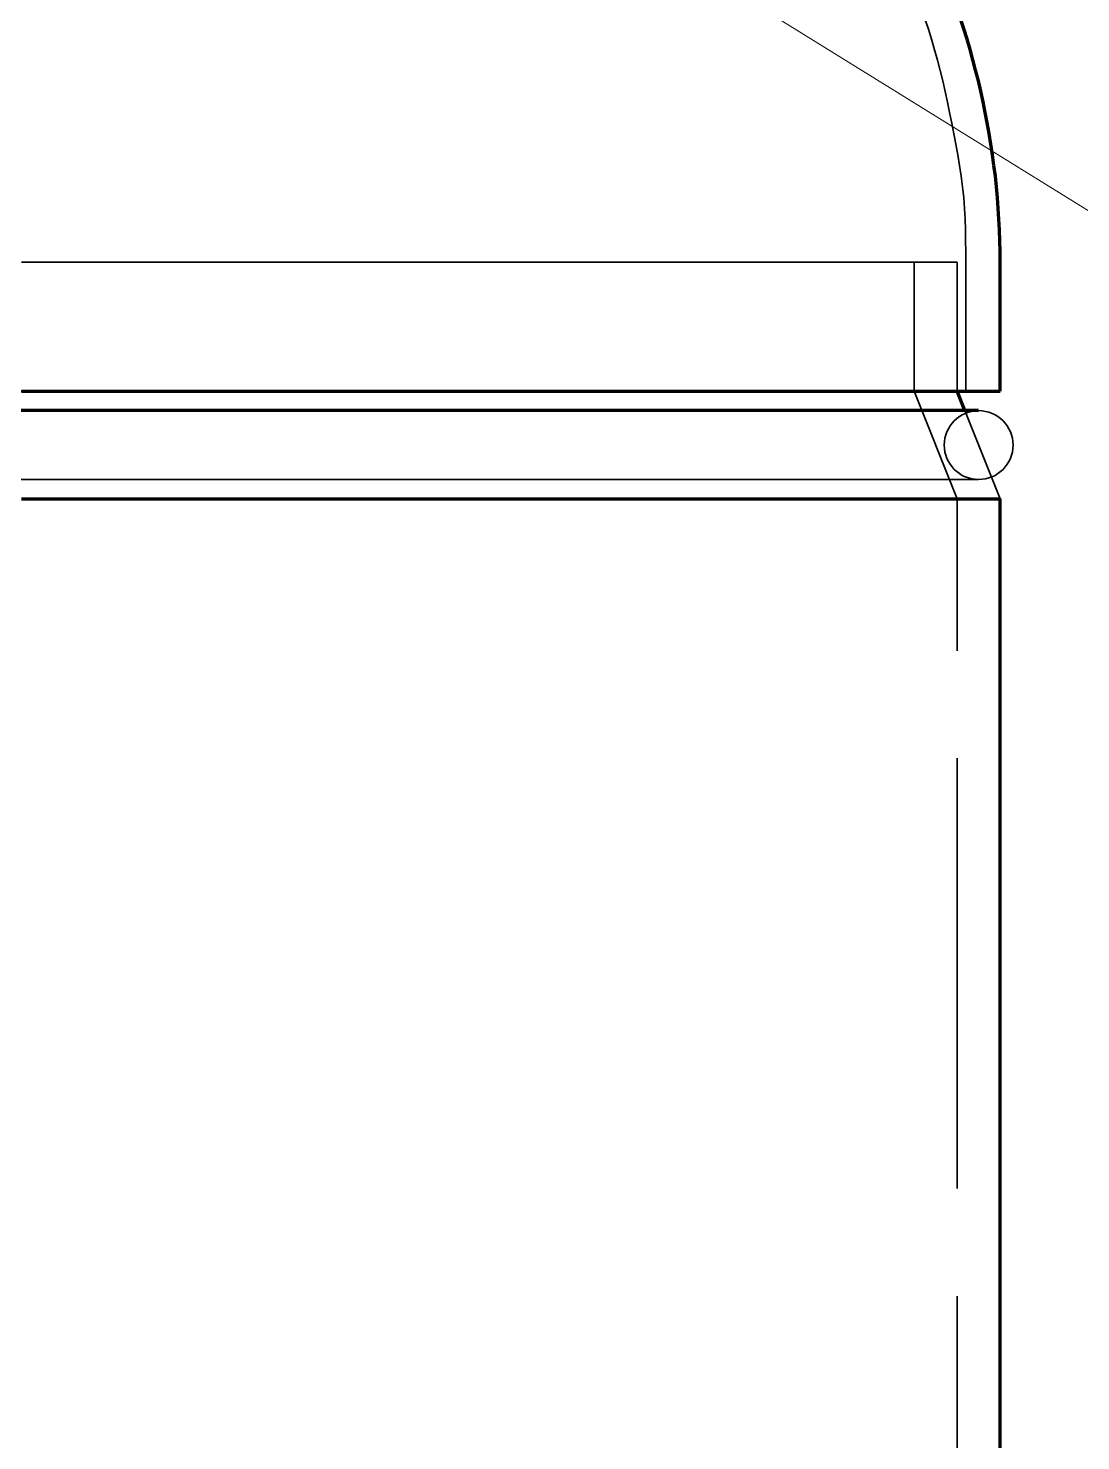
# Model space of a CAD drawing. Header units: millimetres. Extents: x 0 to 2208, y 0 to 420.
# Drawn here: x 113.95 to 123.73, y 208.63 to 221.77 of the extents above; entities that cross this region are included whole.
import ezdxf

# ---------------------------------------------------------------- set-up
doc = ezdxf.new("R2010")
doc.units = ezdxf.units.MM
doc.linetypes.add('IRAM-E-TRAZOS', pattern=[5, 4, -1])
for name, color, linetype, lineweight in [('01-VISIBLE', 7, 'CONTINUOUS', 70), ('02-OCULTA', 4, 'IRAM-E-TRAZOS', 35), ('08-FINA', 5, 'CONTINUOUS', 18)]:
    doc.layers.add(name, color=color, linetype=linetype, lineweight=lineweight)

msp = doc.modelspace()

# ---------------------------------------------------------------- linework, layer by layer
at = {"layer": '01-VISIBLE'}
for p, q in [((122.983, 218.391), (122.983, 219.591)), ((122.655, 218.211), (122.583, 218.391)), ((122.983, 197.549), (122.983, 217.391))]:
    msp.add_line(p, q, dxfattribs=at)
for points in [[(122.983, 219.591), (122.982, 219.691), (122.98, 219.791), (122.977, 219.891), (122.972, 219.991), (122.965, 220.091), (122.957, 220.191), (122.948, 220.291), (122.938, 220.39), (122.925, 220.49), (122.912, 220.589), (122.897, 220.688), (122.881, 220.787), (122.863, 220.886), (122.844, 220.984), (122.824, 221.082), (122.803, 221.18), (122.78, 221.277), (122.755, 221.375), (122.73, 221.471), (122.703, 221.568), (122.675, 221.664), (122.645, 221.76), (122.615, 221.855)], [(113.883, 218.391), (113.983, 218.391), (114.083, 218.391), (114.183, 218.391), (114.283, 218.391), (114.383, 218.391), (114.483, 218.391), (114.583, 218.391), (114.683, 218.391), (114.783, 218.391), (114.883, 218.391), (114.983, 218.391), (115.083, 218.391), (115.183, 218.391), (115.283, 218.391), (115.383, 218.391), (115.483, 218.391), (115.583, 218.391), (115.683, 218.391), (115.783, 218.391), (115.883, 218.391), (115.983, 218.391), (116.083, 218.391), (116.183, 218.391), (116.283, 218.391), (116.383, 218.391), (116.483, 218.391), (116.583, 218.391), (116.683, 218.391), (116.783, 218.391), (116.883, 218.391), (116.983, 218.391), (117.083, 218.391), (117.183, 218.391), (117.283, 218.391), (117.383, 218.391), (117.483, 218.391), (117.583, 218.391), (117.683, 218.391), (117.783, 218.391), (117.883, 218.391), (117.983, 218.391), (118.083, 218.391), (118.183, 218.391), (118.283, 218.391), (118.383, 218.391), (118.483, 218.391), (118.583, 218.391), (118.683, 218.391), (118.783, 218.391), (118.883, 218.391), (118.983, 218.391), (119.083, 218.391), (119.183, 218.391), (119.283, 218.391), (119.383, 218.391), (119.483, 218.391), (119.583, 218.391), (119.683, 218.391), (119.783, 218.391), (119.883, 218.391), (119.983, 218.391), (120.083, 218.391), (120.183, 218.391), (120.283, 218.391), (120.383, 218.391), (120.483, 218.391), (120.583, 218.391), (120.683, 218.391), (120.783, 218.391), (120.883, 218.391), (120.983, 218.391), (121.083, 218.391), (121.183, 218.391), (121.283, 218.391), (121.383, 218.391), (121.483, 218.391), (121.583, 218.391), (121.683, 218.391), (121.783, 218.391), (121.883, 218.391), (121.983, 218.391), (122.083, 218.391), (122.183, 218.391), (122.283, 218.391), (122.383, 218.391), (122.483, 218.391), (122.583, 218.391), (122.683, 218.391), (122.783, 218.391), (122.883, 218.391), (122.983, 218.391)], [(122.783, 218.211), (122.683, 218.211), (122.582, 218.211), (122.482, 218.211), (122.382, 218.211), (122.282, 218.211), (122.181, 218.211), (122.081, 218.211), (121.981, 218.211), (121.881, 218.211), (121.78, 218.211), (121.68, 218.211), (121.58, 218.211), (121.479, 218.211), (121.379, 218.211), (121.279, 218.211), (121.179, 218.211), (121.078, 218.211), (120.978, 218.211), (120.878, 218.211), (120.777, 218.211), (120.677, 218.211), (120.577, 218.211), (120.477, 218.211), (120.376, 218.211), (120.276, 218.211), (120.176, 218.211), (120.075, 218.211), (119.975, 218.211), (119.875, 218.211), (119.775, 218.211), (119.674, 218.211), (119.574, 218.211), (119.474, 218.211), (119.374, 218.211), (119.273, 218.211), (119.173, 218.211), (119.073, 218.211), (118.972, 218.211), (118.872, 218.211), (118.772, 218.211), (118.672, 218.211), (118.571, 218.211), (118.471, 218.211), (118.371, 218.211), (118.27, 218.211), (118.17, 218.211), (118.07, 218.211), (117.97, 218.211), (117.869, 218.211), (117.769, 218.211), (117.669, 218.211), (117.568, 218.211), (117.468, 218.211), (117.368, 218.211), (117.268, 218.211), (117.167, 218.211), (117.067, 218.211), (116.967, 218.211), (116.867, 218.211), (116.766, 218.211), (116.666, 218.211), (116.566, 218.211), (116.465, 218.211), (116.365, 218.211), (116.265, 218.211), (116.165, 218.211), (116.064, 218.211), (115.964, 218.211), (115.864, 218.211), (115.763, 218.211), (115.663, 218.211), (115.563, 218.211), (115.463, 218.211), (115.362, 218.211), (115.262, 218.211), (115.162, 218.211), (115.061, 218.211), (114.961, 218.211), (114.861, 218.211), (114.761, 218.211), (114.66, 218.211), (114.56, 218.211), (114.46, 218.211), (114.36, 218.211), (114.259, 218.211), (114.159, 218.211), (114.059, 218.211), (113.958, 218.211), (113.858, 218.211)], [(122.783, 218.211), (122.762, 218.211), (122.74, 218.211), (122.719, 218.211), (122.698, 218.211), (122.676, 218.211), (122.655, 218.211)], [(113.883, 217.391), (113.983, 217.391), (114.083, 217.391), (114.183, 217.391), (114.283, 217.391), (114.383, 217.391), (114.483, 217.391), (114.583, 217.391), (114.683, 217.391), (114.783, 217.391), (114.883, 217.391), (114.983, 217.391), (115.083, 217.391), (115.183, 217.391), (115.283, 217.391), (115.383, 217.391), (115.483, 217.391), (115.583, 217.391), (115.683, 217.391), (115.783, 217.391), (115.883, 217.391), (115.983, 217.391), (116.083, 217.391), (116.183, 217.391), (116.283, 217.391), (116.383, 217.391), (116.483, 217.391), (116.583, 217.391), (116.683, 217.391), (116.783, 217.391), (116.883, 217.391), (116.983, 217.391), (117.083, 217.391), (117.183, 217.391), (117.283, 217.391), (117.383, 217.391), (117.483, 217.391), (117.583, 217.391), (117.683, 217.391), (117.783, 217.391), (117.883, 217.391), (117.983, 217.391), (118.083, 217.391), (118.183, 217.391), (118.283, 217.391), (118.383, 217.391), (118.483, 217.391), (118.583, 217.391), (118.683, 217.391), (118.783, 217.391), (118.883, 217.391), (118.983, 217.391), (119.083, 217.391), (119.183, 217.391), (119.283, 217.391), (119.383, 217.391), (119.483, 217.391), (119.583, 217.391), (119.683, 217.391), (119.783, 217.391), (119.883, 217.391), (119.983, 217.391), (120.083, 217.391), (120.183, 217.391), (120.283, 217.391), (120.383, 217.391), (120.483, 217.391), (120.583, 217.391), (120.683, 217.391), (120.783, 217.391), (120.883, 217.391), (120.983, 217.391), (121.083, 217.391), (121.183, 217.391), (121.283, 217.391), (121.383, 217.391), (121.483, 217.391), (121.583, 217.391), (121.683, 217.391), (121.783, 217.391), (121.883, 217.391), (121.983, 217.391), (122.083, 217.391), (122.183, 217.391), (122.283, 217.391), (122.383, 217.391), (122.483, 217.391), (122.583, 217.391), (122.683, 217.391), (122.783, 217.391), (122.883, 217.391), (122.983, 217.391)]]:
    msp.add_lwpolyline(points, dxfattribs=at)
at = {"layer": '02-OCULTA'}
for p, q in [((122.183, 218.391), (122.183, 219.591)), ((122.583, 218.391), (122.583, 219.591)), ((122.663, 219.591), (122.663, 218.391)), ((122.183, 218.391), (122.583, 217.391)), ((122.983, 217.391), (122.655, 218.211)), ((122.583, 120.979), (122.583, 217.391))]:
    msp.add_line(p, q, dxfattribs=at)
for points in [[(122.283, 221.853), (122.315, 221.758), (122.345, 221.663), (122.373, 221.566), (122.4, 221.47), (122.425, 221.373), (122.449, 221.276), (122.471, 221.178), (122.493, 221.08), (122.513, 220.982), (122.533, 220.884), (122.552, 220.785), (122.57, 220.687), (122.588, 220.588), (122.605, 220.489), (122.621, 220.39), (122.634, 220.291), (122.644, 220.191), (122.652, 220.091), (122.657, 219.991), (122.66, 219.891), (122.662, 219.791), (122.663, 219.691), (122.663, 219.591)], [(122.583, 219.591), (122.483, 219.591), (122.383, 219.591), (122.283, 219.591), (122.183, 219.591), (122.083, 219.591), (121.983, 219.591), (121.883, 219.591), (121.783, 219.591), (121.683, 219.591), (121.583, 219.591), (121.483, 219.591), (121.383, 219.591), (121.283, 219.591), (121.183, 219.591), (121.083, 219.591), (120.983, 219.591), (120.883, 219.591), (120.783, 219.591), (120.683, 219.591), (120.583, 219.591), (120.483, 219.591), (120.383, 219.591), (120.283, 219.591), (120.183, 219.591), (120.083, 219.591), (119.983, 219.591), (119.883, 219.591), (119.783, 219.591), (119.683, 219.591), (119.583, 219.591), (119.483, 219.591), (119.383, 219.591), (119.283, 219.591), (119.183, 219.591), (119.083, 219.591), (118.983, 219.591), (118.883, 219.591), (118.783, 219.591), (118.683, 219.591), (118.583, 219.591), (118.483, 219.591), (118.383, 219.591), (118.283, 219.591), (118.183, 219.591), (118.083, 219.591), (117.983, 219.591), (117.883, 219.591), (117.783, 219.591), (117.683, 219.591), (117.583, 219.591), (117.483, 219.591), (117.383, 219.591), (117.283, 219.591), (117.183, 219.591), (117.083, 219.591), (116.983, 219.591), (116.883, 219.591), (116.783, 219.591), (116.683, 219.591), (116.583, 219.591), (116.483, 219.591), (116.383, 219.591), (116.283, 219.591), (116.183, 219.591), (116.083, 219.591), (115.983, 219.591), (115.883, 219.591), (115.783, 219.591), (115.683, 219.591), (115.583, 219.591), (115.483, 219.591), (115.383, 219.591), (115.283, 219.591), (115.183, 219.591), (115.083, 219.591), (114.983, 219.591), (114.883, 219.591), (114.783, 219.591), (114.683, 219.591), (114.583, 219.591), (114.483, 219.591), (114.383, 219.591), (114.283, 219.591), (114.183, 219.591), (114.083, 219.591), (113.983, 219.591), (113.883, 219.591)], [(113.883, 219.591), (113.983, 219.591), (114.083, 219.591), (114.183, 219.591), (114.283, 219.591), (114.383, 219.591), (114.483, 219.591), (114.583, 219.591), (114.683, 219.591), (114.783, 219.591), (114.883, 219.591), (114.983, 219.591), (115.083, 219.591), (115.183, 219.591), (115.283, 219.591), (115.383, 219.591), (115.483, 219.591), (115.583, 219.591), (115.683, 219.591), (115.783, 219.591), (115.883, 219.591), (115.983, 219.591), (116.083, 219.591), (116.183, 219.591), (116.283, 219.591), (116.383, 219.591), (116.483, 219.591), (116.583, 219.591), (116.683, 219.591), (116.783, 219.591), (116.883, 219.591), (116.983, 219.591), (117.083, 219.591), (117.183, 219.591), (117.283, 219.591), (117.383, 219.591), (117.483, 219.591), (117.583, 219.591), (117.683, 219.591), (117.783, 219.591), (117.883, 219.591), (117.983, 219.591), (118.083, 219.591), (118.183, 219.591), (118.283, 219.591), (118.383, 219.591), (118.483, 219.591), (118.583, 219.591), (118.683, 219.591), (118.783, 219.591), (118.883, 219.591), (118.983, 219.591), (119.083, 219.591), (119.183, 219.591), (119.283, 219.591), (119.383, 219.591), (119.483, 219.591), (119.583, 219.591), (119.683, 219.591), (119.783, 219.591), (119.883, 219.591), (119.983, 219.591), (120.083, 219.591), (120.183, 219.591), (120.283, 219.591), (120.383, 219.591), (120.483, 219.591), (120.583, 219.591), (120.683, 219.591), (120.783, 219.591), (120.883, 219.591), (120.983, 219.591), (121.083, 219.591), (121.183, 219.591), (121.283, 219.591), (121.383, 219.591), (121.483, 219.591), (121.583, 219.591), (121.683, 219.591), (121.783, 219.591), (121.883, 219.591), (121.983, 219.591), (122.083, 219.591), (122.183, 219.591), (122.283, 219.591), (122.383, 219.591), (122.483, 219.591), (122.583, 219.591)], [(122.183, 219.591), (122.083, 219.591), (121.983, 219.591), (121.883, 219.591), (121.783, 219.591), (121.683, 219.591), (121.583, 219.591), (121.483, 219.591), (121.383, 219.591), (121.283, 219.591), (121.183, 219.591), (121.083, 219.591), (120.983, 219.591), (120.883, 219.591), (120.783, 219.591), (120.683, 219.591), (120.583, 219.591), (120.483, 219.591), (120.383, 219.591), (120.283, 219.591), (120.183, 219.591), (120.083, 219.591), (119.983, 219.591), (119.883, 219.591), (119.783, 219.591), (119.683, 219.591), (119.583, 219.591), (119.483, 219.591), (119.383, 219.591), (119.283, 219.591), (119.183, 219.591), (119.083, 219.591), (118.983, 219.591), (118.883, 219.591), (118.783, 219.591), (118.683, 219.591), (118.583, 219.591), (118.483, 219.591), (118.383, 219.591), (118.283, 219.591), (118.183, 219.591), (118.083, 219.591), (117.983, 219.591), (117.883, 219.591), (117.783, 219.591), (117.683, 219.591), (117.583, 219.591), (117.483, 219.591), (117.383, 219.591), (117.283, 219.591), (117.183, 219.591), (117.083, 219.591), (116.983, 219.591), (116.883, 219.591), (116.783, 219.591), (116.683, 219.591), (116.583, 219.591), (116.483, 219.591), (116.383, 219.591), (116.283, 219.591), (116.183, 219.591), (116.083, 219.591), (115.983, 219.591), (115.883, 219.591), (115.783, 219.591), (115.683, 219.591), (115.583, 219.591), (115.483, 219.591), (115.383, 219.591), (115.283, 219.591), (115.183, 219.591), (115.083, 219.591), (114.983, 219.591), (114.883, 219.591), (114.783, 219.591), (114.683, 219.591), (114.583, 219.591), (114.483, 219.591), (114.383, 219.591), (114.283, 219.591), (114.183, 219.591), (114.083, 219.591), (113.983, 219.591), (113.883, 219.591)], [(113.883, 219.591), (113.983, 219.591), (114.083, 219.591), (114.183, 219.591), (114.283, 219.591), (114.383, 219.591), (114.483, 219.591), (114.583, 219.591), (114.683, 219.591), (114.783, 219.591), (114.883, 219.591), (114.983, 219.591), (115.083, 219.591), (115.183, 219.591), (115.283, 219.591), (115.383, 219.591), (115.483, 219.591), (115.583, 219.591), (115.683, 219.591), (115.783, 219.591), (115.883, 219.591), (115.983, 219.591), (116.083, 219.591), (116.183, 219.591), (116.283, 219.591), (116.383, 219.591), (116.483, 219.591), (116.583, 219.591), (116.683, 219.591), (116.783, 219.591), (116.883, 219.591), (116.983, 219.591), (117.083, 219.591), (117.183, 219.591), (117.283, 219.591), (117.383, 219.591), (117.483, 219.591), (117.583, 219.591), (117.683, 219.591), (117.783, 219.591), (117.883, 219.591), (117.983, 219.591), (118.083, 219.591), (118.183, 219.591), (118.283, 219.591), (118.383, 219.591), (118.483, 219.591), (118.583, 219.591), (118.683, 219.591), (118.783, 219.591), (118.883, 219.591), (118.983, 219.591), (119.083, 219.591), (119.183, 219.591), (119.283, 219.591), (119.383, 219.591), (119.483, 219.591), (119.583, 219.591), (119.683, 219.591), (119.783, 219.591), (119.883, 219.591), (119.983, 219.591), (120.083, 219.591), (120.183, 219.591), (120.283, 219.591), (120.383, 219.591), (120.483, 219.591), (120.583, 219.591), (120.683, 219.591), (120.783, 219.591), (120.883, 219.591), (120.983, 219.591), (121.083, 219.591), (121.183, 219.591), (121.283, 219.591), (121.383, 219.591), (121.483, 219.591), (121.583, 219.591), (121.683, 219.591), (121.783, 219.591), (121.883, 219.591), (121.983, 219.591), (122.083, 219.591), (122.183, 219.591)], [(122.663, 218.391), (122.563, 218.391), (122.463, 218.391), (122.362, 218.391), (122.262, 218.391), (122.162, 218.391), (122.062, 218.391), (121.962, 218.391), (121.862, 218.391), (121.761, 218.391), (121.661, 218.391), (121.561, 218.391), (121.461, 218.391), (121.361, 218.391), (121.261, 218.391), (121.16, 218.391), (121.06, 218.391), (120.96, 218.391), (120.86, 218.391), (120.76, 218.391), (120.66, 218.391), (120.559, 218.391), (120.459, 218.391), (120.359, 218.391), (120.259, 218.391), (120.159, 218.391), (120.059, 218.391), (119.958, 218.391), (119.858, 218.391), (119.758, 218.391), (119.658, 218.391), (119.558, 218.391), (119.458, 218.391), (119.357, 218.391), (119.257, 218.391), (119.157, 218.391), (119.057, 218.391), (118.957, 218.391), (118.857, 218.391), (118.756, 218.391), (118.656, 218.391), (118.556, 218.391), (118.456, 218.391), (118.356, 218.391), (118.256, 218.391), (118.155, 218.391), (118.055, 218.391), (117.955, 218.391), (117.855, 218.391), (117.755, 218.391), (117.655, 218.391), (117.554, 218.391), (117.454, 218.391), (117.354, 218.391), (117.254, 218.391), (117.154, 218.391), (117.054, 218.391), (116.953, 218.391), (116.853, 218.391), (116.753, 218.391), (116.653, 218.391), (116.553, 218.391), (116.453, 218.391), (116.352, 218.391), (116.252, 218.391), (116.152, 218.391), (116.052, 218.391), (115.952, 218.391), (115.852, 218.391), (115.751, 218.391), (115.651, 218.391), (115.551, 218.391), (115.451, 218.391), (115.351, 218.391), (115.251, 218.391), (115.15, 218.391), (115.05, 218.391), (114.95, 218.391), (114.85, 218.391), (114.75, 218.391), (114.65, 218.391), (114.549, 218.391), (114.449, 218.391), (114.349, 218.391), (114.249, 218.391), (114.149, 218.391), (114.049, 218.391), (113.948, 218.391), (113.848, 218.391)], [(113.848, 218.391), (113.948, 218.391), (114.049, 218.391), (114.149, 218.391), (114.249, 218.391), (114.349, 218.391), (114.449, 218.391), (114.549, 218.391), (114.65, 218.391), (114.75, 218.391), (114.85, 218.391), (114.95, 218.391), (115.05, 218.391), (115.15, 218.391), (115.251, 218.391), (115.351, 218.391), (115.451, 218.391), (115.551, 218.391), (115.651, 218.391), (115.751, 218.391), (115.852, 218.391), (115.952, 218.391), (116.052, 218.391), (116.152, 218.391), (116.252, 218.391), (116.352, 218.391), (116.453, 218.391), (116.553, 218.391), (116.653, 218.391), (116.753, 218.391), (116.853, 218.391), (116.953, 218.391), (117.054, 218.391), (117.154, 218.391), (117.254, 218.391), (117.354, 218.391), (117.454, 218.391), (117.554, 218.391), (117.655, 218.391), (117.755, 218.391), (117.855, 218.391), (117.955, 218.391), (118.055, 218.391), (118.155, 218.391), (118.256, 218.391), (118.356, 218.391), (118.456, 218.391), (118.556, 218.391), (118.656, 218.391), (118.756, 218.391), (118.857, 218.391), (118.957, 218.391), (119.057, 218.391), (119.157, 218.391), (119.257, 218.391), (119.357, 218.391), (119.458, 218.391), (119.558, 218.391), (119.658, 218.391), (119.758, 218.391), (119.858, 218.391), (119.958, 218.391), (120.059, 218.391), (120.159, 218.391), (120.259, 218.391), (120.359, 218.391), (120.459, 218.391), (120.559, 218.391), (120.66, 218.391), (120.76, 218.391), (120.86, 218.391), (120.96, 218.391), (121.06, 218.391), (121.16, 218.391), (121.261, 218.391), (121.361, 218.391), (121.461, 218.391), (121.561, 218.391), (121.661, 218.391), (121.761, 218.391), (121.862, 218.391), (121.962, 218.391), (122.062, 218.391), (122.162, 218.391), (122.262, 218.391), (122.362, 218.391), (122.463, 218.391), (122.563, 218.391), (122.663, 218.391)], [(122.583, 218.391), (122.483, 218.391), (122.383, 218.391), (122.283, 218.391), (122.183, 218.391), (122.083, 218.391), (121.983, 218.391), (121.883, 218.391), (121.783, 218.391), (121.683, 218.391), (121.583, 218.391), (121.483, 218.391), (121.383, 218.391), (121.283, 218.391), (121.183, 218.391), (121.083, 218.391), (120.983, 218.391), (120.883, 218.391), (120.783, 218.391), (120.683, 218.391), (120.583, 218.391), (120.483, 218.391), (120.383, 218.391), (120.283, 218.391), (120.183, 218.391), (120.083, 218.391), (119.983, 218.391), (119.883, 218.391), (119.783, 218.391), (119.683, 218.391), (119.583, 218.391), (119.483, 218.391), (119.383, 218.391), (119.283, 218.391), (119.183, 218.391), (119.083, 218.391), (118.983, 218.391), (118.883, 218.391), (118.783, 218.391), (118.683, 218.391), (118.583, 218.391), (118.483, 218.391), (118.383, 218.391), (118.283, 218.391), (118.183, 218.391), (118.083, 218.391), (117.983, 218.391), (117.883, 218.391), (117.783, 218.391), (117.683, 218.391), (117.583, 218.391), (117.483, 218.391), (117.383, 218.391), (117.283, 218.391), (117.183, 218.391), (117.083, 218.391), (116.983, 218.391), (116.883, 218.391), (116.783, 218.391), (116.683, 218.391), (116.583, 218.391), (116.483, 218.391), (116.383, 218.391), (116.283, 218.391), (116.183, 218.391), (116.083, 218.391), (115.983, 218.391), (115.883, 218.391), (115.783, 218.391), (115.683, 218.391), (115.583, 218.391), (115.483, 218.391), (115.383, 218.391), (115.283, 218.391), (115.183, 218.391), (115.083, 218.391), (114.983, 218.391), (114.883, 218.391), (114.783, 218.391), (114.683, 218.391), (114.583, 218.391), (114.483, 218.391), (114.383, 218.391), (114.283, 218.391), (114.183, 218.391), (114.083, 218.391), (113.983, 218.391), (113.883, 218.391)], [(113.883, 218.391), (113.983, 218.391), (114.083, 218.391), (114.183, 218.391), (114.283, 218.391), (114.383, 218.391), (114.483, 218.391), (114.583, 218.391), (114.683, 218.391), (114.783, 218.391), (114.883, 218.391), (114.983, 218.391), (115.083, 218.391), (115.183, 218.391), (115.283, 218.391), (115.383, 218.391), (115.483, 218.391), (115.583, 218.391), (115.683, 218.391), (115.783, 218.391), (115.883, 218.391), (115.983, 218.391), (116.083, 218.391), (116.183, 218.391), (116.283, 218.391), (116.383, 218.391), (116.483, 218.391), (116.583, 218.391), (116.683, 218.391), (116.783, 218.391), (116.883, 218.391), (116.983, 218.391), (117.083, 218.391), (117.183, 218.391), (117.283, 218.391), (117.383, 218.391), (117.483, 218.391), (117.583, 218.391), (117.683, 218.391), (117.783, 218.391), (117.883, 218.391), (117.983, 218.391), (118.083, 218.391), (118.183, 218.391), (118.283, 218.391), (118.383, 218.391), (118.483, 218.391), (118.583, 218.391), (118.683, 218.391), (118.783, 218.391), (118.883, 218.391), (118.983, 218.391), (119.083, 218.391), (119.183, 218.391), (119.283, 218.391), (119.383, 218.391), (119.483, 218.391), (119.583, 218.391), (119.683, 218.391), (119.783, 218.391), (119.883, 218.391), (119.983, 218.391), (120.083, 218.391), (120.183, 218.391), (120.283, 218.391), (120.383, 218.391), (120.483, 218.391), (120.583, 218.391), (120.683, 218.391), (120.783, 218.391), (120.883, 218.391), (120.983, 218.391), (121.083, 218.391), (121.183, 218.391), (121.283, 218.391), (121.383, 218.391), (121.483, 218.391), (121.583, 218.391), (121.683, 218.391), (121.783, 218.391), (121.883, 218.391), (121.983, 218.391), (122.083, 218.391), (122.183, 218.391), (122.283, 218.391), (122.383, 218.391), (122.483, 218.391), (122.583, 218.391)], [(122.183, 218.391), (122.083, 218.391), (121.983, 218.391), (121.883, 218.391), (121.783, 218.391), (121.683, 218.391), (121.583, 218.391), (121.483, 218.391), (121.383, 218.391), (121.283, 218.391), (121.183, 218.391), (121.083, 218.391), (120.983, 218.391), (120.883, 218.391), (120.783, 218.391), (120.683, 218.391), (120.583, 218.391), (120.483, 218.391), (120.383, 218.391), (120.283, 218.391), (120.183, 218.391), (120.083, 218.391), (119.983, 218.391), (119.883, 218.391), (119.783, 218.391), (119.683, 218.391), (119.583, 218.391), (119.483, 218.391), (119.383, 218.391), (119.283, 218.391), (119.183, 218.391), (119.083, 218.391), (118.983, 218.391), (118.883, 218.391), (118.783, 218.391), (118.683, 218.391), (118.583, 218.391), (118.483, 218.391), (118.383, 218.391), (118.283, 218.391), (118.183, 218.391), (118.083, 218.391), (117.983, 218.391), (117.883, 218.391), (117.783, 218.391), (117.683, 218.391), (117.583, 218.391), (117.483, 218.391), (117.383, 218.391), (117.283, 218.391), (117.183, 218.391), (117.083, 218.391), (116.983, 218.391), (116.883, 218.391), (116.783, 218.391), (116.683, 218.391), (116.583, 218.391), (116.483, 218.391), (116.383, 218.391), (116.283, 218.391), (116.183, 218.391), (116.083, 218.391), (115.983, 218.391), (115.883, 218.391), (115.783, 218.391), (115.683, 218.391), (115.583, 218.391), (115.483, 218.391), (115.383, 218.391), (115.283, 218.391), (115.183, 218.391), (115.083, 218.391), (114.983, 218.391), (114.883, 218.391), (114.783, 218.391), (114.683, 218.391), (114.583, 218.391), (114.483, 218.391), (114.383, 218.391), (114.283, 218.391), (114.183, 218.391), (114.083, 218.391), (113.983, 218.391), (113.883, 218.391)], [(113.883, 218.391), (113.983, 218.391), (114.083, 218.391), (114.183, 218.391), (114.283, 218.391), (114.383, 218.391), (114.483, 218.391), (114.583, 218.391), (114.683, 218.391), (114.783, 218.391), (114.883, 218.391), (114.983, 218.391), (115.083, 218.391), (115.183, 218.391), (115.283, 218.391), (115.383, 218.391), (115.483, 218.391), (115.583, 218.391), (115.683, 218.391), (115.783, 218.391), (115.883, 218.391), (115.983, 218.391), (116.083, 218.391), (116.183, 218.391), (116.283, 218.391), (116.383, 218.391), (116.483, 218.391), (116.583, 218.391), (116.683, 218.391), (116.783, 218.391), (116.883, 218.391), (116.983, 218.391), (117.083, 218.391), (117.183, 218.391), (117.283, 218.391), (117.383, 218.391), (117.483, 218.391), (117.583, 218.391), (117.683, 218.391), (117.783, 218.391), (117.883, 218.391), (117.983, 218.391), (118.083, 218.391), (118.183, 218.391), (118.283, 218.391), (118.383, 218.391), (118.483, 218.391), (118.583, 218.391), (118.683, 218.391), (118.783, 218.391), (118.883, 218.391), (118.983, 218.391), (119.083, 218.391), (119.183, 218.391), (119.283, 218.391), (119.383, 218.391), (119.483, 218.391), (119.583, 218.391), (119.683, 218.391), (119.783, 218.391), (119.883, 218.391), (119.983, 218.391), (120.083, 218.391), (120.183, 218.391), (120.283, 218.391), (120.383, 218.391), (120.483, 218.391), (120.583, 218.391), (120.683, 218.391), (120.783, 218.391), (120.883, 218.391), (120.983, 218.391), (121.083, 218.391), (121.183, 218.391), (121.283, 218.391), (121.383, 218.391), (121.483, 218.391), (121.583, 218.391), (121.683, 218.391), (121.783, 218.391), (121.883, 218.391), (121.983, 218.391), (122.083, 218.391), (122.183, 218.391)], [(122.983, 218.391), (122.883, 218.391), (122.783, 218.391), (122.683, 218.391), (122.583, 218.391), (122.483, 218.391), (122.383, 218.391), (122.283, 218.391), (122.183, 218.391), (122.083, 218.391), (121.983, 218.391), (121.883, 218.391), (121.783, 218.391), (121.683, 218.391), (121.583, 218.391), (121.483, 218.391), (121.383, 218.391), (121.283, 218.391), (121.183, 218.391), (121.083, 218.391), (120.983, 218.391), (120.883, 218.391), (120.783, 218.391), (120.683, 218.391), (120.583, 218.391), (120.483, 218.391), (120.383, 218.391), (120.283, 218.391), (120.183, 218.391), (120.083, 218.391), (119.983, 218.391), (119.883, 218.391), (119.783, 218.391), (119.683, 218.391), (119.583, 218.391), (119.483, 218.391), (119.383, 218.391), (119.283, 218.391), (119.183, 218.391), (119.083, 218.391), (118.983, 218.391), (118.883, 218.391), (118.783, 218.391), (118.683, 218.391), (118.583, 218.391), (118.483, 218.391), (118.383, 218.391), (118.283, 218.391), (118.183, 218.391), (118.083, 218.391), (117.983, 218.391), (117.883, 218.391), (117.783, 218.391), (117.683, 218.391), (117.583, 218.391), (117.483, 218.391), (117.383, 218.391), (117.283, 218.391), (117.183, 218.391), (117.083, 218.391), (116.983, 218.391), (116.883, 218.391), (116.783, 218.391), (116.683, 218.391), (116.583, 218.391), (116.483, 218.391), (116.383, 218.391), (116.283, 218.391), (116.183, 218.391), (116.083, 218.391), (115.983, 218.391), (115.883, 218.391), (115.783, 218.391), (115.683, 218.391), (115.583, 218.391), (115.483, 218.391), (115.383, 218.391), (115.283, 218.391), (115.183, 218.391), (115.083, 218.391), (114.983, 218.391), (114.883, 218.391), (114.783, 218.391), (114.683, 218.391), (114.583, 218.391), (114.483, 218.391), (114.383, 218.391), (114.283, 218.391), (114.183, 218.391), (114.083, 218.391), (113.983, 218.391), (113.883, 218.391)], [(122.655, 218.211), (122.555, 218.211), (122.455, 218.211), (122.355, 218.211), (122.255, 218.211), (122.154, 218.211), (122.054, 218.211), (121.954, 218.211), (121.854, 218.211), (121.754, 218.211), (121.654, 218.211), (121.554, 218.211), (121.454, 218.211), (121.353, 218.211), (121.253, 218.211), (121.153, 218.211), (121.053, 218.211), (120.953, 218.211), (120.853, 218.211), (120.753, 218.211), (120.653, 218.211), (120.552, 218.211), (120.452, 218.211), (120.352, 218.211), (120.252, 218.211), (120.152, 218.211), (120.052, 218.211), (119.952, 218.211), (119.852, 218.211), (119.751, 218.211), (119.651, 218.211), (119.551, 218.211), (119.451, 218.211), (119.351, 218.211), (119.251, 218.211), (119.151, 218.211), (119.051, 218.211), (118.95, 218.211), (118.85, 218.211), (118.75, 218.211), (118.65, 218.211), (118.55, 218.211), (118.45, 218.211), (118.35, 218.211), (118.25, 218.211), (118.149, 218.211), (118.049, 218.211), (117.949, 218.211), (117.849, 218.211), (117.749, 218.211), (117.649, 218.211), (117.549, 218.211), (117.449, 218.211), (117.348, 218.211), (117.248, 218.211), (117.148, 218.211), (117.048, 218.211), (116.948, 218.211), (116.848, 218.211), (116.748, 218.211), (116.648, 218.211), (116.547, 218.211), (116.447, 218.211), (116.347, 218.211), (116.247, 218.211), (116.147, 218.211), (116.047, 218.211), (115.947, 218.211), (115.847, 218.211), (115.746, 218.211), (115.646, 218.211), (115.546, 218.211), (115.446, 218.211), (115.346, 218.211), (115.246, 218.211), (115.146, 218.211), (115.046, 218.211), (114.945, 218.211), (114.845, 218.211), (114.745, 218.211), (114.645, 218.211), (114.545, 218.211), (114.445, 218.211), (114.345, 218.211), (114.245, 218.211), (114.144, 218.211), (114.044, 218.211), (113.944, 218.211)], [(113.858, 217.571), (113.958, 217.571), (114.059, 217.571), (114.159, 217.571), (114.259, 217.571), (114.36, 217.571), (114.46, 217.571), (114.56, 217.571), (114.66, 217.571), (114.761, 217.571), (114.861, 217.571), (114.961, 217.571), (115.061, 217.571), (115.162, 217.571), (115.262, 217.571), (115.362, 217.571), (115.463, 217.571), (115.563, 217.571), (115.663, 217.571), (115.763, 217.571), (115.864, 217.571), (115.964, 217.571), (116.064, 217.571), (116.165, 217.571), (116.265, 217.571), (116.365, 217.571), (116.465, 217.571), (116.566, 217.571), (116.666, 217.571), (116.766, 217.571), (116.867, 217.571), (116.967, 217.571), (117.067, 217.571), (117.167, 217.571), (117.268, 217.571), (117.368, 217.571), (117.468, 217.571), (117.568, 217.571), (117.669, 217.571), (117.769, 217.571), (117.869, 217.571), (117.97, 217.571), (118.07, 217.571), (118.17, 217.571), (118.27, 217.571), (118.371, 217.571), (118.471, 217.571), (118.571, 217.571), (118.672, 217.571), (118.772, 217.571), (118.872, 217.571), (118.972, 217.571), (119.073, 217.571), (119.173, 217.571), (119.273, 217.571), (119.374, 217.571), (119.474, 217.571), (119.574, 217.571), (119.674, 217.571), (119.775, 217.571), (119.875, 217.571), (119.975, 217.571), (120.075, 217.571), (120.176, 217.571), (120.276, 217.571), (120.376, 217.571), (120.477, 217.571), (120.577, 217.571), (120.677, 217.571), (120.777, 217.571), (120.878, 217.571), (120.978, 217.571), (121.078, 217.571), (121.179, 217.571), (121.279, 217.571), (121.379, 217.571), (121.479, 217.571), (121.58, 217.571), (121.68, 217.571), (121.78, 217.571), (121.88, 217.571), (121.981, 217.571), (122.081, 217.571), (122.181, 217.571), (122.282, 217.571), (122.382, 217.571), (122.482, 217.571), (122.582, 217.571), (122.683, 217.571), (122.783, 217.571)], [(113.883, 217.571), (113.983, 217.571), (114.083, 217.571), (114.183, 217.571), (114.283, 217.571), (114.383, 217.571), (114.483, 217.571), (114.583, 217.571), (114.683, 217.571), (114.783, 217.571), (114.883, 217.571), (114.983, 217.571), (115.083, 217.571), (115.183, 217.571), (115.283, 217.571), (115.383, 217.571), (115.483, 217.571), (115.583, 217.571), (115.683, 217.571), (115.783, 217.571), (115.883, 217.571), (115.983, 217.571), (116.083, 217.571), (116.183, 217.571), (116.283, 217.571), (116.383, 217.571), (116.483, 217.571), (116.583, 217.571), (116.683, 217.571), (116.783, 217.571), (116.883, 217.571), (116.983, 217.571), (117.083, 217.571), (117.183, 217.571), (117.283, 217.571), (117.383, 217.571), (117.483, 217.571), (117.583, 217.571), (117.683, 217.571), (117.783, 217.571), (117.883, 217.571), (117.983, 217.571), (118.083, 217.571), (118.183, 217.571), (118.283, 217.571), (118.383, 217.571), (118.483, 217.571), (118.583, 217.571), (118.683, 217.571), (118.783, 217.571), (118.883, 217.571), (118.983, 217.571), (119.083, 217.571), (119.183, 217.571), (119.283, 217.571), (119.383, 217.571), (119.483, 217.571), (119.583, 217.571), (119.683, 217.571), (119.783, 217.571), (119.883, 217.571), (119.983, 217.571), (120.083, 217.571), (120.183, 217.571), (120.283, 217.571), (120.383, 217.571), (120.483, 217.571), (120.583, 217.571), (120.683, 217.571), (120.783, 217.571), (120.883, 217.571), (120.983, 217.571), (121.083, 217.571), (121.183, 217.571), (121.283, 217.571), (121.383, 217.571), (121.483, 217.571), (121.583, 217.571), (121.683, 217.571), (121.783, 217.571), (121.883, 217.571), (121.983, 217.571), (122.083, 217.571), (122.183, 217.571), (122.283, 217.571), (122.383, 217.571), (122.483, 217.571), (122.583, 217.571), (122.683, 217.571), (122.783, 217.571)], [(122.983, 217.391), (122.883, 217.391), (122.783, 217.391), (122.683, 217.391), (122.583, 217.391), (122.483, 217.391), (122.383, 217.391), (122.283, 217.391), (122.183, 217.391), (122.083, 217.391), (121.983, 217.391), (121.883, 217.391), (121.783, 217.391), (121.683, 217.391), (121.583, 217.391), (121.483, 217.391), (121.383, 217.391), (121.283, 217.391), (121.183, 217.391), (121.083, 217.391), (120.983, 217.391), (120.883, 217.391), (120.783, 217.391), (120.683, 217.391), (120.583, 217.391), (120.483, 217.391), (120.383, 217.391), (120.283, 217.391), (120.183, 217.391), (120.083, 217.391), (119.983, 217.391), (119.883, 217.391), (119.783, 217.391), (119.683, 217.391), (119.583, 217.391), (119.483, 217.391), (119.383, 217.391), (119.283, 217.391), (119.183, 217.391), (119.083, 217.391), (118.983, 217.391), (118.883, 217.391), (118.783, 217.391), (118.683, 217.391), (118.583, 217.391), (118.483, 217.391), (118.383, 217.391), (118.283, 217.391), (118.183, 217.391), (118.083, 217.391), (117.983, 217.391), (117.883, 217.391), (117.783, 217.391), (117.683, 217.391), (117.583, 217.391), (117.483, 217.391), (117.383, 217.391), (117.283, 217.391), (117.183, 217.391), (117.083, 217.391), (116.983, 217.391), (116.883, 217.391), (116.783, 217.391), (116.683, 217.391), (116.583, 217.391), (116.483, 217.391), (116.383, 217.391), (116.283, 217.391), (116.183, 217.391), (116.083, 217.391), (115.983, 217.391), (115.883, 217.391), (115.783, 217.391), (115.683, 217.391), (115.583, 217.391), (115.483, 217.391), (115.383, 217.391), (115.283, 217.391), (115.183, 217.391), (115.083, 217.391), (114.983, 217.391), (114.883, 217.391), (114.783, 217.391), (114.683, 217.391), (114.583, 217.391), (114.483, 217.391), (114.383, 217.391), (114.283, 217.391), (114.183, 217.391), (114.083, 217.391), (113.983, 217.391), (113.883, 217.391)], [(122.583, 217.391), (122.483, 217.391), (122.383, 217.391), (122.283, 217.391), (122.183, 217.391), (122.083, 217.391), (121.983, 217.391), (121.883, 217.391), (121.783, 217.391), (121.683, 217.391), (121.583, 217.391), (121.483, 217.391), (121.383, 217.391), (121.283, 217.391), (121.183, 217.391), (121.083, 217.391), (120.983, 217.391), (120.883, 217.391), (120.783, 217.391), (120.683, 217.391), (120.583, 217.391), (120.483, 217.391), (120.383, 217.391), (120.283, 217.391), (120.183, 217.391), (120.083, 217.391), (119.983, 217.391), (119.883, 217.391), (119.783, 217.391), (119.683, 217.391), (119.583, 217.391), (119.483, 217.391), (119.383, 217.391), (119.283, 217.391), (119.183, 217.391), (119.083, 217.391), (118.983, 217.391), (118.883, 217.391), (118.783, 217.391), (118.683, 217.391), (118.583, 217.391), (118.483, 217.391), (118.383, 217.391), (118.283, 217.391), (118.183, 217.391), (118.083, 217.391), (117.983, 217.391), (117.883, 217.391), (117.783, 217.391), (117.683, 217.391), (117.583, 217.391), (117.483, 217.391), (117.383, 217.391), (117.283, 217.391), (117.183, 217.391), (117.083, 217.391), (116.983, 217.391), (116.883, 217.391), (116.783, 217.391), (116.683, 217.391), (116.583, 217.391), (116.483, 217.391), (116.383, 217.391), (116.283, 217.391), (116.183, 217.391), (116.083, 217.391), (115.983, 217.391), (115.883, 217.391), (115.783, 217.391), (115.683, 217.391), (115.583, 217.391), (115.483, 217.391), (115.383, 217.391), (115.283, 217.391), (115.183, 217.391), (115.083, 217.391), (114.983, 217.391), (114.883, 217.391), (114.783, 217.391), (114.683, 217.391), (114.583, 217.391), (114.483, 217.391), (114.383, 217.391), (114.283, 217.391), (114.183, 217.391), (114.083, 217.391), (113.983, 217.391), (113.883, 217.391)], [(113.883, 217.391), (113.983, 217.391), (114.083, 217.391), (114.183, 217.391), (114.283, 217.391), (114.383, 217.391), (114.483, 217.391), (114.583, 217.391), (114.683, 217.391), (114.783, 217.391), (114.883, 217.391), (114.983, 217.391), (115.083, 217.391), (115.183, 217.391), (115.283, 217.391), (115.383, 217.391), (115.483, 217.391), (115.583, 217.391), (115.683, 217.391), (115.783, 217.391), (115.883, 217.391), (115.983, 217.391), (116.083, 217.391), (116.183, 217.391), (116.283, 217.391), (116.383, 217.391), (116.483, 217.391), (116.583, 217.391), (116.683, 217.391), (116.783, 217.391), (116.883, 217.391), (116.983, 217.391), (117.083, 217.391), (117.183, 217.391), (117.283, 217.391), (117.383, 217.391), (117.483, 217.391), (117.583, 217.391), (117.683, 217.391), (117.783, 217.391), (117.883, 217.391), (117.983, 217.391), (118.083, 217.391), (118.183, 217.391), (118.283, 217.391), (118.383, 217.391), (118.483, 217.391), (118.583, 217.391), (118.683, 217.391), (118.783, 217.391), (118.883, 217.391), (118.983, 217.391), (119.083, 217.391), (119.183, 217.391), (119.283, 217.391), (119.383, 217.391), (119.483, 217.391), (119.583, 217.391), (119.683, 217.391), (119.783, 217.391), (119.883, 217.391), (119.983, 217.391), (120.083, 217.391), (120.183, 217.391), (120.283, 217.391), (120.383, 217.391), (120.483, 217.391), (120.583, 217.391), (120.683, 217.391), (120.783, 217.391), (120.883, 217.391), (120.983, 217.391), (121.083, 217.391), (121.183, 217.391), (121.283, 217.391), (121.383, 217.391), (121.483, 217.391), (121.583, 217.391), (121.683, 217.391), (121.783, 217.391), (121.883, 217.391), (121.983, 217.391), (122.083, 217.391), (122.183, 217.391), (122.283, 217.391), (122.383, 217.391), (122.483, 217.391), (122.583, 217.391)]]:
    msp.add_lwpolyline(points, dxfattribs=at)
msp.add_circle((122.783, 217.891), 0.32, dxfattribs=at)
at = {"layer": '08-FINA'}
msp.add_line((141.886, 208.872), (104.833, 231.818), dxfattribs=at)

doc.saveas('drawing.dxf')
